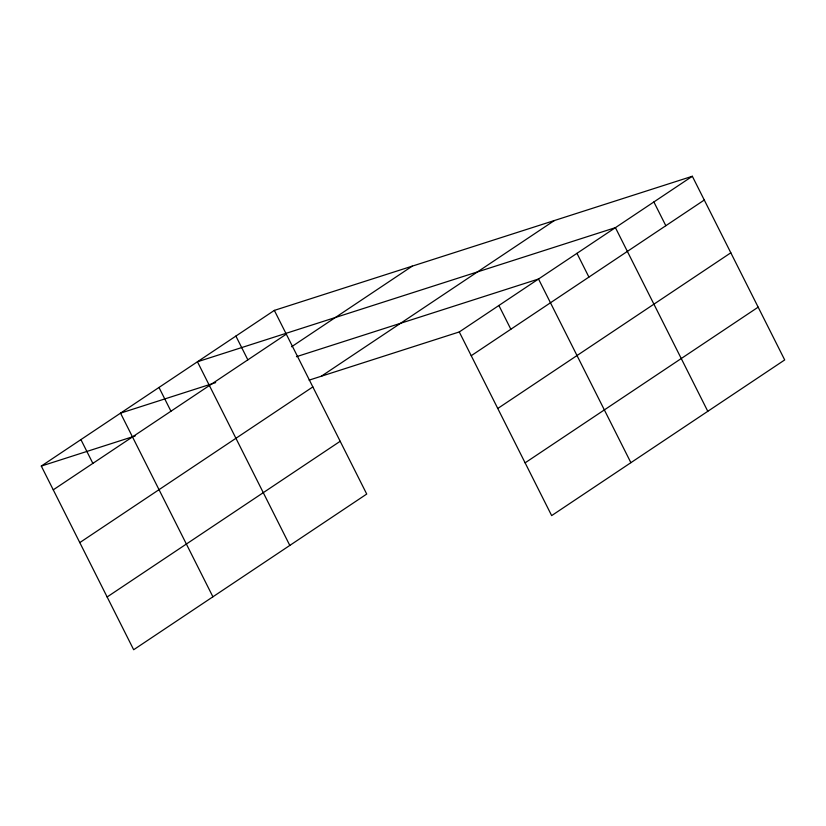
<?xml version="1.0" encoding="UTF-8"?>
<svg xmlns="http://www.w3.org/2000/svg" width="826" height="826" viewBox="0 0 826 826"><rect width="100%" height="100%" fill="white"/><g stroke="black" fill="none" stroke-linecap="round" stroke-linejoin="round"><path stroke-width="1.24" d="M274.346 310.39L366.723 494.051L133.667 649.732L41.3 466.07L274.346 310.39L692.333 176.268L784.7 359.93L551.654 515.61L459.277 331.949L309.1 380.146M53.256 489.839L286.302 334.158M291.578 346.765L412.277 266.127M321.345 376.212L554.391 220.532M79.792 542.599L312.837 386.919M459.277 331.949L692.333 176.268M107.132 596.971L340.178 441.29M471.233 355.707L704.279 200.026M497.768 408.478L730.824 252.797M525.109 462.839L758.165 307.158M215.658 382.614L120.534 413.145L212.912 596.806M296.451 356.698L538.521 279.012L630.888 462.674M41.3 466.07L135.237 435.932M653.872 201.957L665.828 225.715M707.789 411.296L615.422 227.646L197.445 361.767L289.812 545.428M576.971 253.324L588.917 277.092M498.894 305.486L510.85 329.244M235.895 336.079L247.852 359.847M158.995 387.456L170.941 411.214M80.917 439.608L92.873 463.376"/></g></svg>
